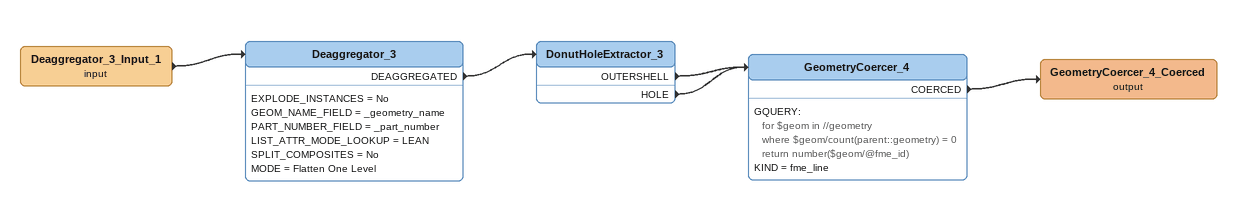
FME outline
Deaggregator_3_Input_1 (input)
    -> Deaggregator_3
Deaggregator_3
    EXPLODE_INSTANCES = No
    GEOM_NAME_FIELD = _geometry_name
    PART_NUMBER_FIELD = _part_number
    LIST_ATTR_MODE_LOOKUP = LEAN
    SPLIT_COMPOSITES = No
    MODE = Flatten One Level
    DEAGGREGATED -> DonutHoleExtractor_3
DonutHoleExtractor_3
    OUTERSHELL -> GeometryCoercer_4
    HOLE -> GeometryCoercer_4
GeometryCoercer_4
    GQUERY:
      for $geom in //geometry
      where $geom/count(parent::geometry) = 0
      return number($geom/@fme_id)
    KIND = fme_line
    COERCED -> GeometryCoercer_4_Coerced (output)
GeometryCoercer_4_Coerced (output)
